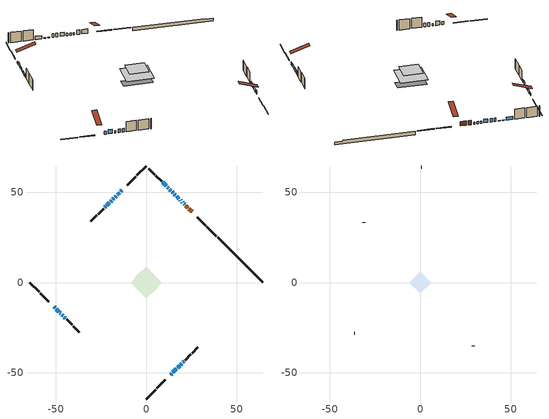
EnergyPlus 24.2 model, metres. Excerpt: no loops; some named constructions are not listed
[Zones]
conditioned space
 floor adiabatic (AdiabaticFloorConstruction): -8.59,0 0,8.59 8.59,0 0,-8.59 z3.05
 floor foundation (Slab1 construction): -6.25,2.96 -2.96,6.25 6.25,-2.96 2.96,-6.25 z-0.91
 wall outside (RimJoist1 construction): 0,-64.54 5.25,-59.29 / -64.54,0 -59.29,-5.25 / 0,64.54 -5.25,59.29 / 38.88,25.66 33.63,30.91 z0.61:0.91
 wall outside (RimJoist2 construction): 5.91,-58.63 10.6,-53.94 / -58.63,-5.91 -53.94,-10.6 / -5.91,58.63 -10.6,53.94 / 32.97,31.57 28.29,36.26 z0.61:0.91
 wall outside (AdiabaticWallConstruction 1): 25.41,39.13 23.66,40.88 / 23,41.54 21.98,42.57 z0.61:2.64
 wall outside (AdiabaticWallConstruction): 21.32,43.22 20.96,43.58 z0.61:1.53; -13.47,51.07 -14.08,50.46 / 20.31,44.24 19.87,44.67 / 19.22,45.32 18.79,45.76 / -47.82,-16.72 -47.39,-17.16 / -22.4,42.14 -22.94,41.6 z0.61:1.68; 13.47,-51.07 14.12,-50.42 / -51.07,-13.47 -50.42,-14.12 z0.61:2.14; 14.77,-49.77 16.72,-47.83 / 11.07,53.47 9.13,55.41 / -20.45,44.09 -21.75,42.79 z0.61:2.13; 18.13,46.41 16.84,47.71 / 16.18,48.36 15.53,49.01 / 14.88,49.67 14.34,50.21 / -14.74,49.8 -16.03,48.51 / 17.37,-47.17 18.45,-46.09 / 19.11,-45.44 19.65,-44.9 / -46.73,-17.81 -46.08,-18.46 / -45.43,-19.12 -44.78,-19.76 z0.61:2.34; -16.69,47.85 -17.23,47.31 z0.61:1.83; -17.88,46.66 -18.5,46.05 z0.61:1.93; -49.77,-14.77 -48.47,-16.07 z0.61:2.64; 13.68,50.86 13.03,51.51 / 12.38,52.16 11.73,52.81 / -19.15,45.39 -19.8,44.74 / 20.3,-44.24 20.95,-43.59 z0.61:0.92
 wall outside (Wall1 construction): 21.61,-42.94 24.71,-39.84 / -44.12,-20.42 -41.02,-23.52 / -23.6,40.94 -26.7,37.84 / 8.48,56.07 5.38,59.17 z0.61:5.49
 wall outside (Wall2 construction): 25.36,-39.18 28.61,-35.93 / -40.37,-24.18 -37.11,-27.43 / -27.36,37.18 -30.61,33.93 / 4.72,59.82 1.47,63.07 z0.61:5.49
 wall foundation (FoundationWall1 construction): 39.54,25,-0.91 39.54,25,0.61 62.04,2.5,0.61 62.04,2.5,0.29 64.54,0,0.29 64.54,0,-0.91
 window (WindowConstruction 18): 21.32,43.22 20.96,43.58 z0.61:1.52
 window (WindowConstruction 3): -13.47,51.07 -14.08,50.46 z0.61:1.68
 window (WindowConstruction 4): 13.47,-51.07 14.12,-50.42 z0.61:2.13
 window (WindowConstruction 5): 14.78,-49.77 16.71,-47.83 z0.61:2.13
 window (WindowConstruction 6): -51.07,-13.47 -50.42,-14.12 z0.61:2.13
 window (WindowConstruction 20): 20.31,44.24 19.88,44.67 z0.61:1.68
 window (WindowConstruction 21): 19.22,45.32 18.79,45.76 z0.61:1.68
 window (WindowConstruction 7): 18.13,46.41 16.84,47.71 z0.61:2.34
 window (WindowConstruction 8): 16.18,48.36 15.53,49.01 z0.61:2.34
 window (WindowConstruction 9): 14.88,49.67 14.34,50.2 z0.61:2.34
 window (WindowConstruction 10): -14.74,49.8 -16.03,48.51 z0.61:2.34
 window (WindowConstruction 11): -16.69,47.85 -17.23,47.32 z0.61:1.83
 window (WindowConstruction 12): -17.88,46.66 -18.49,46.05 z0.61:1.93
 window (WindowConstruction 13): 17.37,-47.17 18.45,-46.09 z0.61:2.34
 window (WindowConstruction 14): 19.11,-45.44 19.65,-44.9 z0.61:2.34
 window (WindowConstruction 15): -49.77,-14.78 -48.47,-16.07 z0.61:2.64
 window (WindowConstruction 19): -47.82,-16.73 -47.39,-17.16 z0.61:1.68
 window (WindowConstruction 16): -46.73,-17.81 -46.08,-18.46 z0.61:2.34
 window (WindowConstruction 17): -45.43,-19.12 -44.78,-19.76 z0.61:2.34
 window (WindowConstruction 22): 13.68,50.86 13.03,51.51 z0.61:0.91
 window (WindowConstruction 23): 12.38,52.17 11.73,52.81 z0.61:0.91
 window (WindowConstruction 24): -19.15,45.39 -19.8,44.74 z0.61:0.91
 window (WindowConstruction 25): 20.3,-44.24 20.95,-43.59 z0.61:0.91
 window (WindowConstruction): 11.07,53.47 9.13,55.41 z0.61:2.13
 window (WindowConstruction 1): -20.45,44.09 -21.75,42.79 z0.61:2.13
 window (WindowConstruction 2): -22.4,42.14 -22.94,41.6 z0.61:1.68
 door (Door): 25.41,39.13 23.66,40.88 z0.61:2.64
 door (Door 1): 23,41.54 21.98,42.56 z0.61:2.64
 ceiling adiabatic (AdiabaticFloorConstruction): 0,-8.59 8.59,0 0,8.59 -8.59,0 z3.05
attic - vented
 floor to conditioned space (Floor1 construction Reversed): -6.08,0 0,6.08 6.08,0 0,-6.08 z5.49
 wall outside (Wall3 construction): 29.27,-35.27 29.43,-35.12 / -36.46,-28.09 -36.3,-28.24 / -31.27,33.28 -31.42,33.12 / 0.81,63.73 0.66,63.89 z0.61:5.49
 roof outside (Roof1 construction): 12.81,-51.73,5.49 6.9,-45.81,8.28 5.34,-47.37,8.28 11.25,-53.29,5.49; -51.73,-12.81,5.49 -45.81,-6.9,8.28 -47.37,-5.34,8.28 -53.29,-11.25,5.49; -12.81,51.73,5.49 -6.9,45.81,8.28 -5.34,47.37,8.28 -11.25,53.29,5.49; 26.07,38.47,5.49 20.15,32.55,8.28 21.71,30.99,8.28 27.63,36.91,5.49
[Material] Roughness=Rough; Thermal Absorptance=0.9
Name | Thickness {m} | Conductivity {W/m-K} | Density {kg/m3} | Specific Heat {J/kg-K} | Solar Absorptance | Visible Absorptance
ceiling loosefill ins | 0.0846667 | 0.0480833 | 16.02 | 1046.75 | 0.7 | 0.7
ceiling stud and cavity | 0.1397 | 1.14976 | 65.682 | 1177.47 | 0.7 | 0.7
gypsum board | 0.0127 | 0.160291 | 801 | 837.4 | 0.6 | 0.6
[Construction]
Floor1 construction: ceiling loosefill ins, ceiling stud and cavity, gypsum board
[EnergyManagementSystem:Program]
infil_program: Set p_m = 0.14; Set p_s = 0.22; Set s_m = 270; Set s_s = 370; Set z_m = 9.99744; Set z_s = 5.756827951840228; Set f_t = (((s_m/z_m)^p_m)*((z_s/s_s)^p_s)); Set Tdiff = tin_s-tout_s; Set dT = @Abs Tdiff; Set c = 0.0765; Set Cs = 0.101; Set Cw = 0.1658; Set n = 0.65; Set sft = (f_t*0.3); Set temp1 = ((c*Cw)*((sft*site_vw_s)^(2*n)))^2; Set Qinf = (((c*Cs*(dT^n))^2)+temp1)^0.5; Set Qinf = (@Max Qinf 0); Set mech_vent_house_fan_sensible_load_act = 0.0; Set mech_vent_house_fan_latent_load_act = 0.0; Set OASupInPb = out_pb_s; Set OASupInTemp = tout_s; Set OASupInW = out_wt_s; Set OASupRho = (@RhoAirFnPbTdbW OASupInPb OASupInTemp OASupInW); Set OASupCp = (@CpAirFnW OASupInW); Set OASupInEnth = (@HFnTdbW OASupInTemp OASupInW); Set ZoneTemp = tin_s; Set ZoneW = win_s; Set ZoneCp = (@CpAirFnW ZoneW); Set ZoneAirEnth = (@HFnTdbW ZoneTemp ZoneW); Set mech_vent_house_fan_cfis_act = 0.0; Set QWHV_cfis_sup = 0.0; Set QWHV_cfis_suppl_sup = 0.0; Set QWHV_cfis_suppl_exh = 0.0; Set Qrange = 0; Set Qrange = Qrange + 0.075 * mech_vent_range_fan_0_sch_s; Set Qbath = 0; Set Qbath = Qbath + 0.066 * mech_vent_bath_fan_0_sch_s; Set Qdryer = 0; Set Qdryer = Qdryer + 0.00308 * clothes_dryer_exhaust_0_sch_s; Set QWHV_sup = 0.0; Set QWHV_exh = 0.0; Set Qsupply = QWHV_sup + QWHV_cfis_sup + QWHV_cfis_suppl_sup; Set Qexhaust = Qrange + Qbath + Qdryer + QWHV_exh + QWHV_cfis_suppl_exh; Set Qfan = (@Max Qexhaust Qsupply); Set Qducts = 0; If Qducts < 0; Set Qsupply = Qsupply - Qducts; Else; Set Qexhaust = Qexhaust + Qducts; EndIf; Set Qfan_with_ducts = (@Max Qexhaust Qsupply); Set Qimb = (@Abs (Qsupply - Qexhaust)); If Qinf + Qimb > 0; Set Qtot = Qfan_with_ducts + (Qinf^2) / (Qinf + Qimb); Else; Set Qtot = Qfan_with_ducts; EndIf; Set Qinf_adj = Qtot - Qfan; Set infil_flow_act = Qinf_adj; Set infil_program_Qinf = Qinf_adj; Set infil_program_Qfan = Qfan; Set Qload = Qfan; Set Effectiveness_Sens = 0.0; Set Effectiveness_Lat = 0.0; Set Fan_MFR = Qload * OASupRho; Set ZoneInEnth = OASupInEnth; Set ZoneInTemp = OASupInTemp; Set FanTotalToCond = Fan_MFR * (ZoneInEnth - ZoneAirEnth); Set FanSensToCond = Fan_MFR * ZoneCp * (ZoneInTemp - ZoneTemp); Set FanLatToCond = FanTotalToCond - FanSensToCond; Set mech_vent_house_fan_sensible_load_act = mech_vent_house_fan_sensible_load_act + FanSensToCond; Set mech_vent_house_fan_latent_load_act = mech_vent_house_fan_latent_load_act + FanLatToCond
total_loads_program: Set loads_htg_tot = 0; Set loads_clg_tot = 0; If htg_load_cond > 0; Set loads_htg_tot = loads_htg_tot + (htg_load_cond - clg_load_cond) * 1.0; EndIf; Set loads_htg_tot = (@Max loads_htg_tot 0); If clg_load_cond > 0; Set loads_clg_tot = loads_clg_tot + (clg_load_cond - htg_load_cond) * 0.0; EndIf; Set loads_clg_tot = (@Max loads_clg_tot 0)
unmet_hours_program: Set htg_unmet_hours = 0; Set clg_unmet_hours = 0; Set unit_htg_unmet_hours = 0; If ((DayOfYear >= 1) && (DayOfYear <= 365)); Set unit_htg_unmet_hours = unit_htg_unmet_hours + conditioned_space_htg_unmet_s; If unit_htg_unmet_hours > htg_unmet_hours; Set htg_unmet_hours = unit_htg_unmet_hours; EndIf; EndIf
water_heater_EC_adj: If WarmupFlag == 0; Set dhw_e_cons = water_heater_energy + water_heater_on_cycle_parasitic + water_heater_off_cycle_parasitic; Set water_heater_ec_adj_act = 0.0 * dhw_e_cons / 1; EndIf
[EnergyManagementSystem:ProgramCallingManager]
component_loads_program_calling_manager: EndOfZoneTimestepAfterZoneReporting; component_loads_program
fridge_schedule_program_calling_manager: BeginZoneTimestepAfterInitHeatBalance; fridge_schedule_program
infil_program_calling_manager: BeginZoneTimestepAfterInitHeatBalance; infil_program
natural_vent_program_calling_manager: BeginZoneTimestepAfterInitHeatBalance; natural_vent_program
total_airflows_program_calling_manager: EndOfZoneTimestepAfterZoneReporting; total_airflows_program
total_loads_program_calling_manager: EndOfZoneTimestepAfterZoneReporting; total_loads_program
unmet_hours_program_calling_manager: EndOfZoneTimestepBeforeZoneReporting; unmet_hours_program
water_heater_EC_adj_ProgramManager: EndOfSystemTimestepBeforeHVACReporting; water_heater_EC_adj
[EnergyManagementSystem:OutputVariable] Type of Data in Variable=Summed; Update Frequency=ZoneTimestep
Name | EMS Variable | EMS Program or Subroutine | Units
loads_htg_tot_peakload_outvar; loads_htg_tot_annual_outvar; Energy Management System Output Variable 1; Energy Management System Output Variable 45 | loads_htg_tot | total_loads_program | J
loads_clg_tot_peakload_outvar; loads_clg_tot_annual_outvar; Energy Management System Output Variable 2; Energy Management System Output Variable 46 | loads_clg_tot | total_loads_program | J
htg_unmet_hours_annual_outvar; Energy Management System Output Variable 3 | htg_unmet_hours | unmet_hours_program | hr
clg_unmet_hours_annual_outvar; Energy Management System Output Variable 4 | clg_unmet_hours | unmet_hours_program | hr
loads_htg_roofs_annual_outvar; Energy Management System Output Variable 5 | loads_htg_roofs | component_loads_program | J
loads_htg_ceilings_annual_outvar; Energy Management System Output Variable 6 | loads_htg_ceilings | component_loads_program | J
loads_htg_walls_annual_outvar; Energy Management System Output Variable 7 | loads_htg_walls | component_loads_program | J
loads_htg_rim_joists_annual_outvar; Energy Management System Output Variable 8 | loads_htg_rim_joists | component_loads_program | J
loads_htg_foundation_walls_annual_outvar; Energy Management System Output Variable 9 | loads_htg_foundation_walls | component_loads_program | J
loads_htg_doors_annual_outvar; Energy Management System Output Variable 10 | loads_htg_doors | component_loads_program | J
loads_htg_windows_conduction_annual_outvar; Energy Management System Output Variable 11 | loads_htg_windows_conduction | component_loads_program | J
loads_htg_windows_solar_annual_outvar; Energy Management System Output Variable 12 | loads_htg_windows_solar | component_loads_program | J
loads_htg_skylights_conduction_annual_outvar; Energy Management System Output Variable 13 | loads_htg_skylights_conduction | component_loads_program | J
loads_htg_skylights_solar_annual_outvar; Energy Management System Output Variable 14 | loads_htg_skylights_solar | component_loads_program | J
loads_htg_floors_annual_outvar; Energy Management System Output Variable 15 | loads_htg_floors | component_loads_program | J
loads_htg_slabs_annual_outvar; Energy Management System Output Variable 16 | loads_htg_slabs | component_loads_program | J
loads_htg_internal_mass_annual_outvar; Energy Management System Output Variable 17 | loads_htg_internal_mass | component_loads_program | J
loads_htg_infil_annual_outvar; Energy Management System Output Variable 18 | loads_htg_infil | component_loads_program | J
loads_htg_natvent_annual_outvar; Energy Management System Output Variable 19 | loads_htg_natvent | component_loads_program | J
loads_htg_mechvent_annual_outvar; Energy Management System Output Variable 20 | loads_htg_mechvent | component_loads_program | J
loads_htg_whf_annual_outvar; Energy Management System Output Variable 21 | loads_htg_whf | component_loads_program | J
loads_htg_ducts_annual_outvar; Energy Management System Output Variable 22 | loads_htg_ducts | component_loads_program | J
loads_htg_intgains_annual_outvar; Energy Management System Output Variable 23 | loads_htg_intgains | component_loads_program | J
loads_htg_lighting_annual_outvar; Energy Management System Output Variable 24 | loads_htg_lighting | component_loads_program | J
loads_clg_roofs_annual_outvar; Energy Management System Output Variable 25 | loads_clg_roofs | component_loads_program | J
loads_clg_ceilings_annual_outvar; Energy Management System Output Variable 26 | loads_clg_ceilings | component_loads_program | J
loads_clg_walls_annual_outvar; Energy Management System Output Variable 27 | loads_clg_walls | component_loads_program | J
loads_clg_rim_joists_annual_outvar; Energy Management System Output Variable 28 | loads_clg_rim_joists | component_loads_program | J
loads_clg_foundation_walls_annual_outvar; Energy Management System Output Variable 29 | loads_clg_foundation_walls | component_loads_program | J
loads_clg_doors_annual_outvar; Energy Management System Output Variable 30 | loads_clg_doors | component_loads_program | J
loads_clg_windows_conduction_annual_outvar; Energy Management System Output Variable 31 | loads_clg_windows_conduction | component_loads_program | J
loads_clg_windows_solar_annual_outvar; Energy Management System Output Variable 32 | loads_clg_windows_solar | component_loads_program | J
loads_clg_skylights_conduction_annual_outvar; Energy Management System Output Variable 33 | loads_clg_skylights_conduction | component_loads_program | J
loads_clg_skylights_solar_annual_outvar; Energy Management System Output Variable 34 | loads_clg_skylights_solar | component_loads_program | J
loads_clg_floors_annual_outvar; Energy Management System Output Variable 35 | loads_clg_floors | component_loads_program | J
loads_clg_slabs_annual_outvar; Energy Management System Output Variable 36 | loads_clg_slabs | component_loads_program | J
loads_clg_internal_mass_annual_outvar; Energy Management System Output Variable 37 | loads_clg_internal_mass | component_loads_program | J
loads_clg_infil_annual_outvar; Energy Management System Output Variable 38 | loads_clg_infil | component_loads_program | J
loads_clg_natvent_annual_outvar; Energy Management System Output Variable 39 | loads_clg_natvent | component_loads_program | J
loads_clg_mechvent_annual_outvar; Energy Management System Output Variable 40 | loads_clg_mechvent | component_loads_program | J
loads_clg_whf_annual_outvar; Energy Management System Output Variable 41 | loads_clg_whf | component_loads_program | J
loads_clg_ducts_annual_outvar; Energy Management System Output Variable 42 | loads_clg_ducts | component_loads_program | J
loads_clg_intgains_annual_outvar; Energy Management System Output Variable 43 | loads_clg_intgains | component_loads_program | J
loads_clg_lighting_annual_outvar; Energy Management System Output Variable 44 | loads_clg_lighting | component_loads_program | J
[Schedule:Day:Interval]
interior lighting schedule day: No, 01:00, 0.108182, 04:00, 0.0901515, 05:00, 0.0991667, 06:00, 0.162273, 07:00, 0.270455, 08:00, 0.342576, 10:00, 0.369621, 11:00, 0.351591, 12:00, 0.333561, 13:00, 0.324545, 14:00, 0.31553, 15:00, 0.333561, 16:00, 0.369621, 17:00, 0.450758, 18:00, 0.585985, 19:00, 0.775303, 20:00, 0.955606, 21:00, 0.991667, 22:00, 0.712197, 23:00, 0.360606, 24:00, 0.162273
interior lighting schedule day 1: No, 01:00, 0.100909, 04:00, 0.0840909, 05:00, 0.0925, 06:00, 0.151364, 07:00, 0.252273, 08:00, 0.319545, 10:00, 0.344773, 11:00, 0.327955, 12:00, 0.311136, 13:00, 0.302727, 14:00, 0.294318, 15:00, 0.311136, 16:00, 0.344773, 17:00, 0.420455, 18:00, 0.546591, 19:00, 0.723182, 20:00, 0.891364, 21:00, 0.925, 22:00, 0.664318, 23:00, 0.336364, 24:00, 0.151364
interior lighting schedule day 2: No, 01:00, 0.0927273, 04:00, 0.0772727, 05:00, 0.085, 06:00, 0.139091, 07:00, 0.231818, 08:00, 0.293636, 10:00, 0.316818, 11:00, 0.301364, 12:00, 0.285909, 13:00, 0.278182, 14:00, 0.270455, 15:00, 0.285909, 16:00, 0.316818, 17:00, 0.386364, 18:00, 0.502273, 19:00, 0.664545, 20:00, 0.819091, 21:00, 0.85, 22:00, 0.610455, 23:00, 0.309091, 24:00, 0.139091
interior lighting schedule day 3: No, 01:00, 0.0845455, 04:00, 0.0704545, 05:00, 0.0775, 06:00, 0.126818, 07:00, 0.211364, 08:00, 0.267727, 10:00, 0.288864, 11:00, 0.274773, 12:00, 0.260682, 13:00, 0.253636, 14:00, 0.246591, 15:00, 0.260682, 16:00, 0.288864, 17:00, 0.352273, 18:00, 0.457955, 19:00, 0.605909, 20:00, 0.746818, 21:00, 0.775, 22:00, 0.556591, 23:00, 0.281818, 24:00, 0.126818
interior lighting schedule day 4: No, 01:00, 0.0763636, 04:00, 0.0636364, 05:00, 0.07, 06:00, 0.114545, 07:00, 0.190909, 08:00, 0.241818, 10:00, 0.260909, 11:00, 0.248182, 12:00, 0.235455, 13:00, 0.229091, 14:00, 0.222727, 15:00, 0.235455, 16:00, 0.260909, 17:00, 0.318182, 18:00, 0.413636, 19:00, 0.547273, 20:00, 0.674545, 21:00, 0.7, 22:00, 0.502727, 23:00, 0.254545, 24:00, 0.114545
interior lighting schedule day 5: No, 01:00, 0.0727273, 04:00, 0.0606061, 05:00, 0.0666667, 06:00, 0.109091, 07:00, 0.181818, 08:00, 0.230303, 10:00, 0.248485, 11:00, 0.236364, 12:00, 0.224242, 13:00, 0.218182, 14:00, 0.212121, 15:00, 0.224242, 16:00, 0.248485, 17:00, 0.30303, 18:00, 0.393939, 19:00, 0.521212, 20:00, 0.642424, 21:00, 0.666667, 22:00, 0.478788, 23:00, 0.242424, 24:00, 0.109091
interior lighting schedule day 6: No, 01:00, 0.0745455, 04:00, 0.0621212, 05:00, 0.0683333, 06:00, 0.111818, 07:00, 0.186364, 08:00, 0.236061, 10:00, 0.254697, 11:00, 0.242273, 12:00, 0.229848, 13:00, 0.223636, 14:00, 0.217424, 15:00, 0.229848, 16:00, 0.254697, 17:00, 0.310606, 18:00, 0.403788, 19:00, 0.534242, 20:00, 0.658485, 21:00, 0.683333, 22:00, 0.490758, 23:00, 0.248485, 24:00, 0.111818
interior lighting schedule day 7: No, 01:00, 0.08, 04:00, 0.0666667, 05:00, 0.0733333, 06:00, 0.12, 07:00, 0.2, 08:00, 0.253333, 10:00, 0.273333, 11:00, 0.26, 12:00, 0.246667, 13:00, 0.24, 14:00, 0.233333, 15:00, 0.246667, 16:00, 0.273333, 17:00, 0.333333, 18:00, 0.433333, 19:00, 0.573333, 20:00, 0.706667, 21:00, 0.733333, 22:00, 0.526667, 23:00, 0.266667, 24:00, 0.12
interior lighting schedule day 8: No, 01:00, 0.0890909, 04:00, 0.0742424, 05:00, 0.0816667, 06:00, 0.133636, 07:00, 0.222727, 08:00, 0.282121, 10:00, 0.304394, 11:00, 0.289545, 12:00, 0.274697, 13:00, 0.267273, 14:00, 0.259848, 15:00, 0.274697, 16:00, 0.304394, 17:00, 0.371212, 18:00, 0.482576, 19:00, 0.638485, 20:00, 0.78697, 21:00, 0.816667, 22:00, 0.586515, 23:00, 0.29697, 24:00, 0.133636
interior lighting schedule day 9: No, 01:00, 0.0972727, 04:00, 0.0810606, 05:00, 0.0891667, 06:00, 0.145909, 07:00, 0.243182, 08:00, 0.30803, 10:00, 0.332348, 11:00, 0.316136, 12:00, 0.299924, 13:00, 0.291818, 14:00, 0.283712, 15:00, 0.299924, 16:00, 0.332348, 17:00, 0.405303, 18:00, 0.526894, 19:00, 0.697121, 20:00, 0.859242, 21:00, 0.891667, 22:00, 0.640379, 23:00, 0.324242, 24:00, 0.145909
interior lighting schedule day 10: No, 01:00, 0.105455, 04:00, 0.0878788, 05:00, 0.0966667, 06:00, 0.158182, 07:00, 0.263636, 08:00, 0.333939, 10:00, 0.360303, 11:00, 0.342727, 12:00, 0.325152, 13:00, 0.316364, 14:00, 0.307576, 15:00, 0.325152, 16:00, 0.360303, 17:00, 0.439394, 18:00, 0.571212, 19:00, 0.755758, 20:00, 0.931515, 21:00, 0.966667, 22:00, 0.694242, 23:00, 0.351515, 24:00, 0.158182
interior lighting schedule day 11: No, 01:00, 0.109091, 04:00, 0.0909091, 05:00, 0.1, 06:00, 0.163636, 07:00, 0.272727, 08:00, 0.345455, 10:00, 0.372727, 11:00, 0.354545, 12:00, 0.336364, 13:00, 0.327273, 14:00, 0.318182, 15:00, 0.336364, 16:00, 0.372727, 17:00, 0.454545, 18:00, 0.590909, 19:00, 0.781818, 20:00, 0.963636, 21:00, 1, 22:00, 0.718182, 23:00, 0.363636, 24:00, 0.163636
interior lighting schedule default day; occupants schedule default day; clothes dryer schedule default day; cooking range schedule default day; mech vent bath fan 0 schedule default day; mech vent range fan 0 schedule default day; misc plug loads schedule default day; general water use schedule default day; heating setpoint default day; cooling setpoint default day; clothes dryer exhaust 0 schedule default day; cooling season schedule day; cooling season schedule day 2; cooling season schedule default day; exterior lighting schedule default day; natural vent schedule default day: No, 24:00, 0
occupants schedule day: No, 05:00, 0.426829, 06:00, 0.719512, 07:00, 1, 08:00, 0.670732, 09:00, 0.329268, 14:00, 0.170732, 15:00, 0.231707, 16:00, 0.329268, 17:00, 0.5, 18:00, 0.670732, 19:00, 0.829268, 21:00, 1, 22:00, 0.853659, 23:00, 0.646341, 24:00, 0.426829
clothes dryer schedule day; clothes dryer exhaust 0 schedule day: No, 01:00, 0.123457, 02:00, 0.0740741, 03:00, 0.0493827, 04:00, 0.0246914, 05:00, 0.0493827, 06:00, 0.0740741, 07:00, 0.197531, 08:00, 0.395062, 09:00, 0.592593, 10:00, 0.839506, 11:00, 0.962963, 12:00, 1, 13:00, 0.91358, 14:00, 0.82716, 15:00, 0.716049, 16:00, 0.753086, 17:00, 0.679012, 18:00, 0.666667, 20:00, 0.62963, 21:00, 0.641975, 22:00, 0.666667, 23:00, 0.54321, 24:00, 0.296296
cooking range schedule day: No, 05:00, 0.0597015, 06:00, 0.11194, 07:00, 0.171642, 08:00, 0.291045, 11:00, 0.343284, 12:00, 0.402985, 13:00, 0.462687, 14:00, 0.343284, 15:00, 0.291045, 16:00, 0.402985, 17:00, 0.567164, 18:00, 1, 19:00, 0.850746, 20:00, 0.432836, 21:00, 0.291045, 22:00, 0.231343, 23:00, 0.171642, 24:00, 0.11194
mech vent bath fan 0 schedule day: No, 07:00, 0, 08:00, 1, 09:00, 0.2, 24:00, 0
mech vent range fan 0 schedule day: No, 18:00, 0, 19:00, 1, 20:00, 0.2, 24:00, 0
misc plug loads schedule day: No, 06:00, 0.705882, 07:00, 0.745098, 08:00, 0.803922, 15:00, 0.823529, 16:00, 0.862745, 17:00, 0.921569, 18:00, 0.980392, 19:00, 1, 20:00, 0.980392, 21:00, 0.941176, 22:00, 0.862745, 23:00, 0.784314, 24:00, 0.72549
general water use schedule day: No, 01:00, 0.315068, 03:00, 0.287671, 04:00, 0.342466, 05:00, 0.369863, 06:00, 0.520548, 07:00, 0.60274, 08:00, 0.534247, 10:00, 0.506849, 11:00, 0.465753, 14:00, 0.479452, 15:00, 0.534247, 16:00, 0.589041, 17:00, 0.69863, 18:00, 0.876712, 19:00, 0.890411, 20:00, 0.986301, 21:00, 1, 22:00, 0.863014, 23:00, 0.616438, 24:00, 0.465753
heating setpoint day: No, 07:00, 18, 23:00, 21, 24:00, 18
cooling setpoint day: No, 24:00, 25
cooling season schedule day 1: No, 24:00, 1
exterior lighting schedule day: No, 01:00, 0.566667, 03:00, 0.524167, 05:00, 0.495833, 06:00, 0.5525, 07:00, 0.623333, 08:00, 0.580833, 09:00, 0.439167, 10:00, 0.354167, 12:00, 0.34, 13:00, 0.354167, 14:00, 0.396667, 15:00, 0.425, 16:00, 0.495833, 17:00, 0.623333, 18:00, 0.793333, 19:00, 0.906667, 20:00, 0.963333, 21:00, 0.991667, 22:00, 0.920833, 23:00, 0.793333, 24:00, 0.665833
exterior lighting schedule day 1: No, 01:00, 0.528571, 03:00, 0.488929, 05:00, 0.4625, 06:00, 0.515357, 07:00, 0.581429, 08:00, 0.541786, 09:00, 0.409643, 10:00, 0.330357, 12:00, 0.317143, 13:00, 0.330357, 14:00, 0.37, 15:00, 0.396429, 16:00, 0.4625, 17:00, 0.581429, 18:00, 0.74, 19:00, 0.845714, 20:00, 0.898571, 21:00, 0.925, 22:00, 0.858929, 23:00, 0.74, 24:00, 0.621071
exterior lighting schedule day 10: No, 01:00, 0.552381, 03:00, 0.510952, 05:00, 0.483333, 06:00, 0.538571, 07:00, 0.607619, 08:00, 0.56619, 09:00, 0.428095, 10:00, 0.345238, 12:00, 0.331429, 13:00, 0.345238, 14:00, 0.386667, 15:00, 0.414286, 16:00, 0.483333, 17:00, 0.607619, 18:00, 0.773333, 19:00, 0.88381, 20:00, 0.939048, 21:00, 0.966667, 22:00, 0.897619, 23:00, 0.773333, 24:00, 0.649048
exterior lighting schedule day 11: No, 01:00, 0.571429, 03:00, 0.528571, 05:00, 0.5, 06:00, 0.557143, 07:00, 0.628571, 08:00, 0.585714, 09:00, 0.442857, 10:00, 0.357143, 12:00, 0.342857, 13:00, 0.357143, 14:00, 0.4, 15:00, 0.428571, 16:00, 0.5, 17:00, 0.628571, 18:00, 0.8, 19:00, 0.914286, 20:00, 0.971429, 21:00, 1, 22:00, 0.928571, 23:00, 0.8, 24:00, 0.671429
exterior lighting schedule day 2: No, 01:00, 0.485714, 03:00, 0.449286, 05:00, 0.425, 06:00, 0.473571, 07:00, 0.534286, 08:00, 0.497857, 09:00, 0.376429, 10:00, 0.303571, 12:00, 0.291429, 13:00, 0.303571, 14:00, 0.34, 15:00, 0.364286, 16:00, 0.425, 17:00, 0.534286, 18:00, 0.68, 19:00, 0.777143, 20:00, 0.825714, 21:00, 0.85, 22:00, 0.789286, 23:00, 0.68, 24:00, 0.570714
exterior lighting schedule day 3: No, 01:00, 0.442857, 03:00, 0.409643, 05:00, 0.3875, 06:00, 0.431786, 07:00, 0.487143, 08:00, 0.453929, 09:00, 0.343214, 10:00, 0.276786, 12:00, 0.265714, 13:00, 0.276786, 14:00, 0.31, 15:00, 0.332143, 16:00, 0.3875, 17:00, 0.487143, 18:00, 0.62, 19:00, 0.708571, 20:00, 0.752857, 21:00, 0.775, 22:00, 0.719643, 23:00, 0.62, 24:00, 0.520357
exterior lighting schedule day 4: No, 01:00, 0.4, 03:00, 0.37, 05:00, 0.35, 06:00, 0.39, 07:00, 0.44, 08:00, 0.41, 09:00, 0.31, 10:00, 0.25, 12:00, 0.24, 13:00, 0.25, 14:00, 0.28, 15:00, 0.3, 16:00, 0.35, 17:00, 0.44, 18:00, 0.56, 19:00, 0.64, 20:00, 0.68, 21:00, 0.7, 22:00, 0.65, 23:00, 0.56, 24:00, 0.47
exterior lighting schedule day 5: No, 01:00, 0.380952, 03:00, 0.352381, 05:00, 0.333333, 06:00, 0.371429, 07:00, 0.419048, 08:00, 0.390476, 09:00, 0.295238, 10:00, 0.238095, 12:00, 0.228571, 13:00, 0.238095, 14:00, 0.266667, 15:00, 0.285714, 16:00, 0.333333, 17:00, 0.419048, 18:00, 0.533333, 19:00, 0.609524, 20:00, 0.647619, 21:00, 0.666667, 22:00, 0.619048, 23:00, 0.533333, 24:00, 0.447619
exterior lighting schedule day 6: No, 01:00, 0.390476, 03:00, 0.36119, 05:00, 0.341667, 06:00, 0.380714, 07:00, 0.429524, 08:00, 0.400238, 09:00, 0.302619, 10:00, 0.244048, 12:00, 0.234286, 13:00, 0.244048, 14:00, 0.273333, 15:00, 0.292857, 16:00, 0.341667, 17:00, 0.429524, 18:00, 0.546667, 19:00, 0.624762, 20:00, 0.66381, 21:00, 0.683333, 22:00, 0.634524, 23:00, 0.546667, 24:00, 0.45881
exterior lighting schedule day 7: No, 01:00, 0.419048, 03:00, 0.387619, 05:00, 0.366667, 06:00, 0.408571, 07:00, 0.460952, 08:00, 0.429524, 09:00, 0.324762, 10:00, 0.261905, 12:00, 0.251429, 13:00, 0.261905, 14:00, 0.293333, 15:00, 0.314286, 16:00, 0.366667, 17:00, 0.460952, 18:00, 0.586667, 19:00, 0.670476, 20:00, 0.712381, 21:00, 0.733333, 22:00, 0.680952, 23:00, 0.586667, 24:00, 0.492381
exterior lighting schedule day 8: No, 01:00, 0.466667, 03:00, 0.431667, 05:00, 0.408333, 06:00, 0.455, 07:00, 0.513333, 08:00, 0.478333, 09:00, 0.361667, 10:00, 0.291667, 12:00, 0.28, 13:00, 0.291667, 14:00, 0.326667, 15:00, 0.35, 16:00, 0.408333, 17:00, 0.513333, 18:00, 0.653333, 19:00, 0.746667, 20:00, 0.793333, 21:00, 0.816667, 22:00, 0.758333, 23:00, 0.653333, 24:00, 0.548333
exterior lighting schedule day 9: No, 01:00, 0.509524, 03:00, 0.47131, 05:00, 0.445833, 06:00, 0.496786, 07:00, 0.560476, 08:00, 0.522262, 09:00, 0.394881, 10:00, 0.318452, 12:00, 0.305714, 13:00, 0.318452, 14:00, 0.356667, 15:00, 0.382143, 16:00, 0.445833, 17:00, 0.560476, 18:00, 0.713333, 19:00, 0.815238, 20:00, 0.86619, 21:00, 0.891667, 22:00, 0.827976, 23:00, 0.713333, 24:00, 0.59869
[Schedule:Week:Daily]
heating setpoint Week Rule - Jan1-Dec31: heating setpoint day, heating setpoint day, heating setpoint day, heating setpoint day, heating setpoint day, heating setpoint day, heating setpoint day, heating setpoint default day, heating setpoint default day, heating setpoint default day, heating setpoint default day, heating setpoint default day
cooling setpoint Week Rule - Jan1-Dec31: cooling setpoint day, cooling setpoint day, cooling setpoint day, cooling setpoint day, cooling setpoint day, cooling setpoint day, cooling setpoint day, cooling setpoint default day, cooling setpoint default day, cooling setpoint default day, cooling setpoint default day, cooling setpoint default day
clothes dryer exhaust 0 schedule Week Rule - Jan1-Dec31: clothes dryer exhaust 0 schedule day, clothes dryer exhaust 0 schedule day, clothes dryer exhaust 0 schedule day, clothes dryer exhaust 0 schedule day, clothes dryer exhaust 0 schedule day, clothes dryer exhaust 0 schedule day, clothes dryer exhaust 0 schedule day, clothes dryer exhaust 0 schedule default day, clothes dryer exhaust 0 schedule default day, clothes dryer exhaust 0 schedule default day, clothes dryer exhaust 0 schedule default day, clothes dryer exhaust 0 schedule default day
cooling season schedule Week Rule - Jan1-May26: cooling season schedule day, cooling season schedule day, cooling season schedule day, cooling season schedule day, cooling season schedule day, cooling season schedule day, cooling season schedule day, cooling season schedule default day, cooling season schedule default day, cooling season schedule default day, cooling season schedule default day, cooling season schedule default day
cooling season schedule Week Rule - May27-Jun2: cooling season schedule day, cooling season schedule day, cooling season schedule day, cooling season schedule day, cooling season schedule day, cooling season schedule day 1, cooling season schedule day 1, cooling season schedule default day, cooling season schedule default day, cooling season schedule default day, cooling season schedule default day, cooling season schedule default day
cooling season schedule Week Rule - Jun3-Aug25: cooling season schedule day 1, cooling season schedule day 1, cooling season schedule day 1, cooling season schedule day 1, cooling season schedule day 1, cooling season schedule day 1, cooling season schedule day 1, cooling season schedule default day, cooling season schedule default day, cooling season schedule default day, cooling season schedule default day, cooling season schedule default day
cooling season schedule Week Rule - Aug26-Sep1: cooling season schedule day 1, cooling season schedule day 1, cooling season schedule day 1, cooling season schedule day 1, cooling season schedule day 1, cooling season schedule day 1, cooling season schedule day 2, cooling season schedule default day, cooling season schedule default day, cooling season schedule default day, cooling season schedule default day, cooling season schedule default day
cooling season schedule Week Rule - Sep2-Dec31: cooling season schedule day 2, cooling season schedule day 2, cooling season schedule day 2, cooling season schedule day 2, cooling season schedule day 2, cooling season schedule day 2, cooling season schedule day 2, cooling season schedule default day, cooling season schedule default day, cooling season schedule default day, cooling season schedule default day, cooling season schedule default day
exterior lighting schedule Week Rule - May6-May26: exterior lighting schedule day 4, exterior lighting schedule day 4, exterior lighting schedule day 4, exterior lighting schedule day 4, exterior lighting schedule day 4, exterior lighting schedule day 4, exterior lighting schedule day 4, exterior lighting schedule default day, exterior lighting schedule default day, exterior lighting schedule default day, exterior lighting schedule default day, exterior lighting schedule default day
exterior lighting schedule Week Rule - May27-Jun2: exterior lighting schedule day 4, exterior lighting schedule day 4, exterior lighting schedule day 4, exterior lighting schedule day 4, exterior lighting schedule day 4, exterior lighting schedule day 5, exterior lighting schedule day 5, exterior lighting schedule default day, exterior lighting schedule default day, exterior lighting schedule default day, exterior lighting schedule default day, exterior lighting schedule default day
exterior lighting schedule Week Rule - Jun3-Jun30: exterior lighting schedule day 5, exterior lighting schedule day 5, exterior lighting schedule day 5, exterior lighting schedule day 5, exterior lighting schedule day 5, exterior lighting schedule day 5, exterior lighting schedule day 5, exterior lighting schedule default day, exterior lighting schedule default day, exterior lighting schedule default day, exterior lighting schedule default day, exterior lighting schedule default day
exterior lighting schedule Week Rule - Jul1-Jul28: exterior lighting schedule day 6, exterior lighting schedule day 6, exterior lighting schedule day 6, exterior lighting schedule day 6, exterior lighting schedule day 6, exterior lighting schedule day 6, exterior lighting schedule day 6, exterior lighting schedule default day, exterior lighting schedule default day, exterior lighting schedule default day, exterior lighting schedule default day, exterior lighting schedule default day
exterior lighting schedule Week Rule - Jul29-Aug4: exterior lighting schedule day 6, exterior lighting schedule day 6, exterior lighting schedule day 6, exterior lighting schedule day 7, exterior lighting schedule day 7, exterior lighting schedule day 7, exterior lighting schedule day 7, exterior lighting schedule default day, exterior lighting schedule default day, exterior lighting schedule default day, exterior lighting schedule default day, exterior lighting schedule default day
exterior lighting schedule Week Rule - Aug5-Aug25: exterior lighting schedule day 7, exterior lighting schedule day 7, exterior lighting schedule day 7, exterior lighting schedule day 7, exterior lighting schedule day 7, exterior lighting schedule day 7, exterior lighting schedule day 7, exterior lighting schedule default day, exterior lighting schedule default day, exterior lighting schedule default day, exterior lighting schedule default day, exterior lighting schedule default day
exterior lighting schedule Week Rule - Aug26-Sep1: exterior lighting schedule day 7, exterior lighting schedule day 7, exterior lighting schedule day 7, exterior lighting schedule day 7, exterior lighting schedule day 7, exterior lighting schedule day 7, exterior lighting schedule day 8, exterior lighting schedule default day, exterior lighting schedule default day, exterior lighting schedule default day, exterior lighting schedule default day, exterior lighting schedule default day
exterior lighting schedule Week Rule - Sep2-Sep29: exterior lighting schedule day 8, exterior lighting schedule day 8, exterior lighting schedule day 8, exterior lighting schedule day 8, exterior lighting schedule day 8, exterior lighting schedule day 8, exterior lighting schedule day 8, exterior lighting schedule default day, exterior lighting schedule default day, exterior lighting schedule default day, exterior lighting schedule default day, exterior lighting schedule default day
exterior lighting schedule Week Rule - Sep30-Oct6: exterior lighting schedule day 8, exterior lighting schedule day 9, exterior lighting schedule day 9, exterior lighting schedule day 9, exterior lighting schedule day 9, exterior lighting schedule day 9, exterior lighting schedule day 9, exterior lighting schedule default day, exterior lighting schedule default day, exterior lighting schedule default day, exterior lighting schedule default day, exterior lighting schedule default day
exterior lighting schedule Week Rule - Oct7-Oct27: exterior lighting schedule day 9, exterior lighting schedule day 9, exterior lighting schedule day 9, exterior lighting schedule day 9, exterior lighting schedule day 9, exterior lighting schedule day 9, exterior lighting schedule day 9, exterior lighting schedule default day, exterior lighting schedule default day, exterior lighting schedule default day, exterior lighting schedule default day, exterior lighting schedule default day
exterior lighting schedule Week Rule - Oct28-Nov3: exterior lighting schedule day 9, exterior lighting schedule day 9, exterior lighting schedule day 9, exterior lighting schedule day 9, exterior lighting schedule day 10, exterior lighting schedule day 10, exterior lighting schedule day 10, exterior lighting schedule default day, exterior lighting schedule default day, exterior lighting schedule default day, exterior lighting schedule default day, exterior lighting schedule default day
exterior lighting schedule Week Rule - Nov4-Nov24: exterior lighting schedule day 10, exterior lighting schedule day 10, exterior lighting schedule day 10, exterior lighting schedule day 10, exterior lighting schedule day 10, exterior lighting schedule day 10, exterior lighting schedule day 10, exterior lighting schedule default day, exterior lighting schedule default day, exterior lighting schedule default day, exterior lighting schedule default day, exterior lighting schedule default day
exterior lighting schedule Week Rule - Nov25-Dec1: exterior lighting schedule day 10, exterior lighting schedule day 10, exterior lighting schedule day 10, exterior lighting schedule day 10, exterior lighting schedule day 10, exterior lighting schedule day 10, exterior lighting schedule day 11, exterior lighting schedule default day, exterior lighting schedule default day, exterior lighting schedule default day, exterior lighting schedule default day, exterior lighting schedule default day
exterior lighting schedule Week Rule - Dec2-Dec31: exterior lighting schedule day 11, exterior lighting schedule day 11, exterior lighting schedule day 11, exterior lighting schedule day 11, exterior lighting schedule day 11, exterior lighting schedule day 11, exterior lighting schedule day 11, exterior lighting schedule default day, exterior lighting schedule default day, exterior lighting schedule default day, exterior lighting schedule default day, exterior lighting schedule default day
natural vent schedule Week Rule - Jan1-Dec31: natural vent schedule default day, natural vent schedule default day, natural vent schedule default day, natural vent schedule default day, natural vent schedule default day, natural vent schedule default day, natural vent schedule default day, natural vent schedule default day, natural vent schedule default day, natural vent schedule default day, natural vent schedule default day, natural vent schedule default day
[Schedule:Year]
heating setpoint: heating setpoint Week Rule - Jan1-Dec31, 1, 1, 12, 31
cooling setpoint: cooling setpoint Week Rule - Jan1-Dec31, 1, 1, 12, 31
clothes dryer exhaust 0 schedule: clothes dryer exhaust 0 schedule Week Rule - Jan1-Dec31, 1, 1, 12, 31
cooling season schedule: cooling season schedule Week Rule - Jan1-May26, 1, 1, 5, 26, cooling season schedule Week Rule - May27-Jun2, 5, 27, 6, 2, cooling season schedule Week Rule - Jun3-Aug25, 6, 3, 8, 25, cooling season schedule Week Rule - Aug26-Sep1, 8, 26, 9, 1, cooling season schedule Week Rule - Sep2-Dec31, 9, 2, 12, 31
natural vent schedule: natural vent schedule Week Rule - Jan1-Dec31, 1, 1, 12, 31
